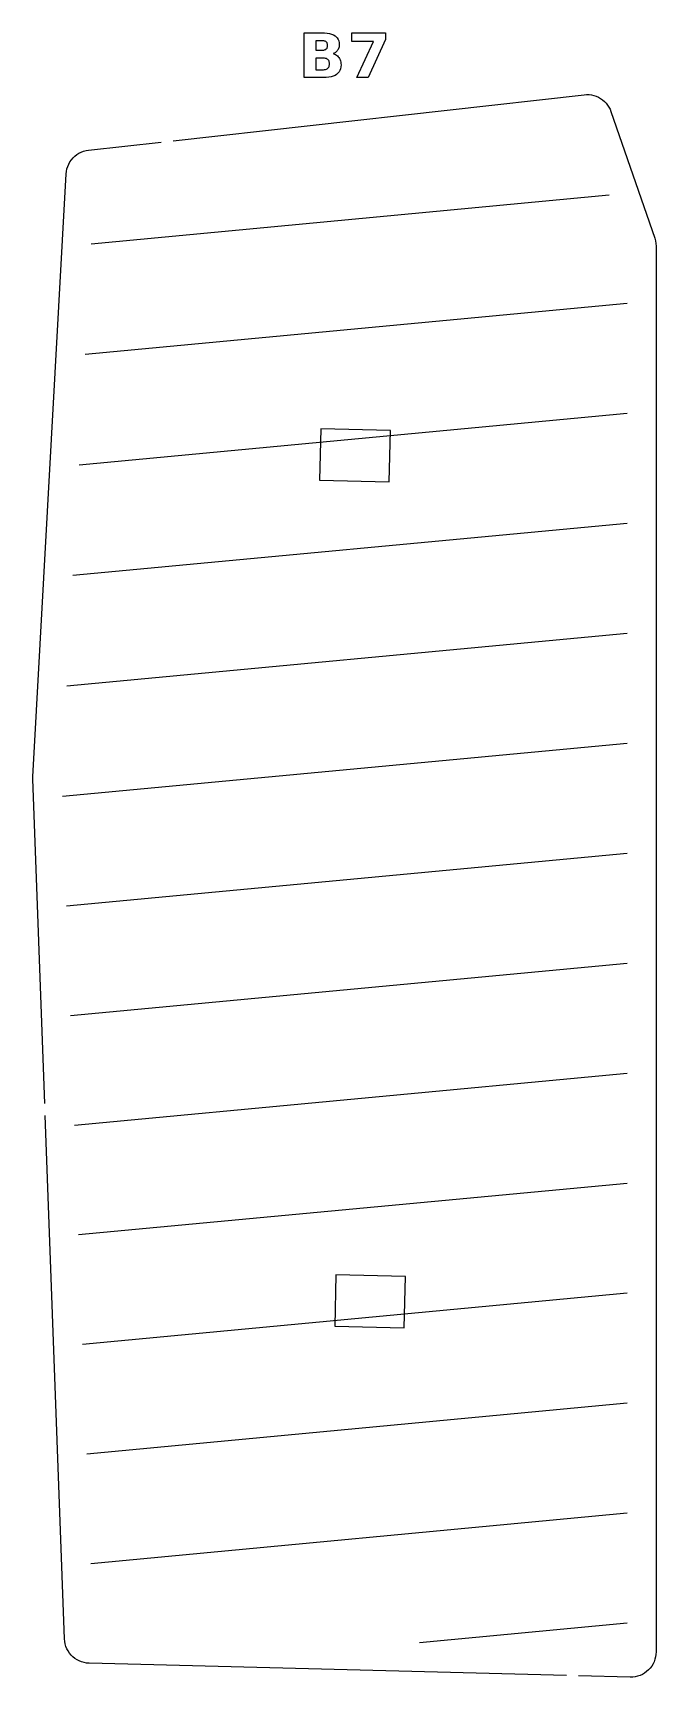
# Model space of a CAD drawing. Header units: millimetres. Extents: x 6 to 297, y 4 to 290.
# Drawn here: x 257.9 to 291.8, y 8.3 to 97.8 of the extents above; entities that cross this region are included whole.
import ezdxf

# ---------------------------------------------------------------- set-up
doc = ezdxf.new("R2010")
doc.units = ezdxf.units.MM
for name, color, linetype in [('CUT', 1, 'CONTINUOUS'), ('ENGRAVE', 5, 'CONTINUOUS'), ('SCORE', 7, 'CONTINUOUS')]:
    doc.layers.add(name, color=color, linetype=linetype)

msp = doc.modelspace()

# ---------------------------------------------------------------- linework, layer by layer
at = {"layer": 'CUT', "color": 1}
for points in [[(265.5301, 91.9311), (287.9022, 94.4343), (288.0326, 94.4426), (288.165, 94.4382), (288.2963, 94.4211), (288.4254, 94.3914), (288.5511, 94.3495), (288.6721, 94.2956), (288.7874, 94.2304), (288.8959, 94.1544), (288.9965, 94.0683), (289.0884, 93.9729), (289.1707, 93.8691), (289.2426, 93.7579), (289.3035, 93.6402), (289.3521, 93.519), (291.7359, 86.63), (291.7772, 86.4852), (291.8025, 86.3347), (291.8108, 86.1844), (291.8106, 9.7071), (291.8038, 9.572), (291.7834, 9.4364), (291.7495, 9.3035), (291.7026, 9.1747), (291.6431, 9.0511), (291.5715, 8.9341), (291.4887, 8.8248), (291.3954, 8.7243), (291.2925, 8.6336), (291.1811, 8.5536), (291.0623, 8.4851), (290.9373, 8.4287), (290.8072, 8.3851), (290.6735, 8.3547), (290.5374, 8.3377), (290.4022, 8.3344), (287.5834, 8.4067)], [(258.5543, 39.5432), (257.9048, 57.196), (257.9059, 57.3188), (259.7136, 90.1278), (259.7279, 90.2631), (259.756, 90.398), (259.7975, 90.5295), (259.852, 90.6562), (259.9189, 90.7767), (259.9975, 90.89), (260.0871, 90.9948), (260.1867, 91.0902), (260.2953, 91.175), (260.4119, 91.2486), (260.5353, 91.3101), (260.6643, 91.359), (260.7974, 91.3947), (260.9317, 91.4166), (264.8841, 91.8588)], [(286.9336, 8.4234), (260.9632, 9.0894), (260.8272, 9.0997), (260.6911, 9.124), (260.5582, 9.1618), (260.4297, 9.2127), (260.307, 9.2763), (260.1913, 9.3519), (260.0837, 9.4388), (259.9855, 9.536), (259.8974, 9.6425), (259.8206, 9.7574), (259.7556, 9.8794), (259.7032, 10.0073), (259.6639, 10.1398), (259.6381, 10.2756), (259.6263, 10.4114), (258.5782, 38.8936)]]:
    msp.add_lwpolyline(points, dxfattribs=at)
for points in [[(277.3636, 76.161), (273.5748, 76.2581), (273.5033, 73.4691), (277.2921, 73.3719), (277.3636, 76.161)], [(278.1837, 30.1248), (274.3949, 30.222), (274.3234, 27.4329), (278.1122, 27.3357), (278.1837, 30.1248)]]:
    msp.add_lwpolyline(points, close=True, dxfattribs=at)
at = {"layer": 'ENGRAVE', "color": 5}
for points in [[(274.4233, 96.5845), (274.4729, 96.5457), (274.5173, 96.5013), (274.5568, 96.4515), (274.5906, 96.3969), (274.6183, 96.3383), (274.6398, 96.2757), (274.6551, 96.2091), (274.6644, 96.1386), (274.6674, 96.0641), (274.6608, 95.9519), (274.641, 95.8496), (274.608, 95.7573), (274.5618, 95.6749), (274.5024, 95.6025), (274.4298, 95.54), (274.3437, 95.4873), (274.2439, 95.4442), (274.1303, 95.4106), (274.003, 95.3867), (273.862, 95.3723), (273.7072, 95.3675), (272.6671, 95.3675), (272.6671, 97.7975), (273.6079, 97.7975), (273.7688, 97.7933), (273.9143, 97.7805), (274.0443, 97.7593), (274.1587, 97.7295), (274.2577, 97.6913), (274.3411, 97.6445), (274.4105, 97.5884), (274.4673, 97.5221), (274.5114, 97.4455), (274.5429, 97.3588), (274.5619, 97.2618), (274.5682, 97.1546), (274.5659, 97.0969), (274.5589, 97.0422), (274.5474, 96.9904), (274.5313, 96.9416), (274.5105, 96.8957), (274.4852, 96.8527), (274.4554, 96.813), (274.4215, 96.7768), (274.3834, 96.7442), (274.3412, 96.7152), (274.2948, 96.6898), (274.2443, 96.6679), (274.309, 96.6457), (274.3687, 96.6179), (274.4233, 96.5845)], [(277.0892, 97.7975), (277.0892, 97.4443), (276.1419, 95.3675), (275.5316, 95.3675), (276.4284, 97.3369), (275.2581, 97.3369), (275.2581, 97.7975), (277.0892, 97.7975)], [(273.7312, 96.864), (273.7706, 96.873), (273.8061, 96.8857), (273.8375, 96.902), (273.865, 96.9219), (273.8884, 96.9453), (273.9075, 96.9721), (273.9224, 97.0024), (273.933, 97.0361), (273.9394, 97.0733), (273.9415, 97.1139), (273.9394, 97.154), (273.933, 97.1909), (273.9224, 97.2244), (273.9075, 97.2546), (273.8884, 97.2815), (273.865, 97.3052), (273.8375, 97.3253), (273.8061, 97.3418), (273.7706, 97.3546), (273.7312, 97.3637), (273.6878, 97.3692), (273.6404, 97.3711), (273.2937, 97.3711), (273.2937, 96.8567), (273.6404, 96.8567), (273.6878, 96.8586), (273.7312, 96.864)], [(273.827, 95.8139), (273.8717, 95.8294), (273.9113, 95.8493), (273.9456, 95.8737), (273.9747, 95.9025), (273.9985, 95.9359), (274.017, 95.9738), (274.0302, 96.0162), (274.0382, 96.0631), (274.0408, 96.1146), (274.0382, 96.165), (274.0303, 96.211), (274.0172, 96.2527), (273.9989, 96.29), (273.9753, 96.3229), (273.9464, 96.3514), (273.9123, 96.3755), (273.8728, 96.3952), (273.828, 96.4106), (273.7779, 96.4215), (273.7224, 96.4281), (273.6616, 96.4303), (273.2937, 96.4303), (273.2937, 95.7939), (273.6616, 95.7939), (273.7219, 95.7961), (273.7771, 95.8028), (273.827, 95.8139)]]:
    msp.add_lwpolyline(points, close=True, dxfattribs=at)
at = {"layer": 'SCORE', "color": 7}
for points in [[(289.2628, 88.9606), (261.0806, 86.3096)], [(290.2358, 83.0686), (260.7492, 80.2949)], [(290.2358, 77.085), (260.4178, 74.2801)], [(290.2358, 71.1014), (260.0864, 68.2654)], [(290.2358, 65.1179), (259.755, 62.2507)], [(290.2357, 59.1343), (259.5159, 56.2446)], [(290.2357, 53.1508), (259.7353, 50.2817)], [(290.2357, 47.1672), (259.9547, 44.3188)], [(290.2357, 41.1836), (260.1741, 38.3559)], [(290.2357, 35.2001), (260.3935, 32.3929)], [(290.2356, 29.2165), (260.6129, 26.43)], [(290.2356, 23.233), (260.8323, 20.4671)], [(290.2356, 17.2494), (261.0518, 14.5042)], [(290.2356, 11.2658), (278.9449, 10.2038)]]:
    msp.add_lwpolyline(points, dxfattribs=at)

doc.saveas('drawing.dxf')
